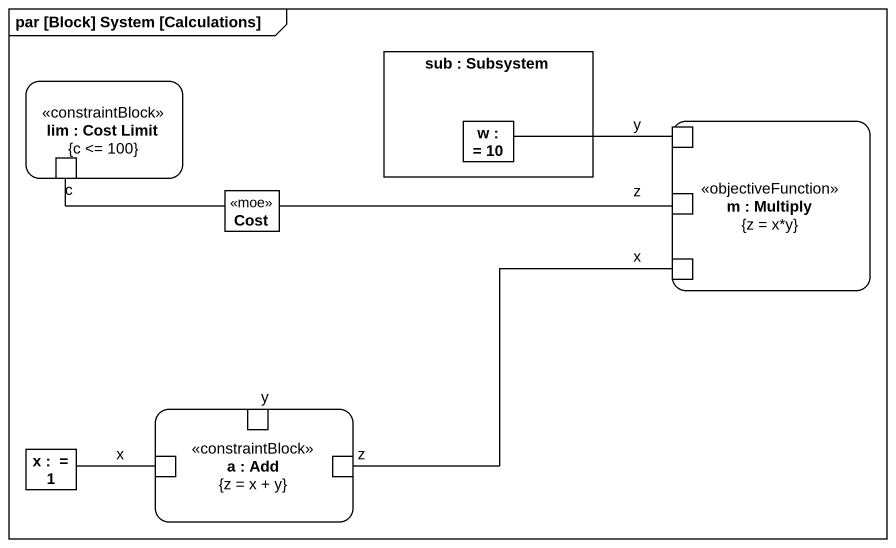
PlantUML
@startuml
mainframe par [Block] System [Calculations]
rectangle "sub : Subsystem" as sub {
  rectangle "w :  = 10" as w
}
rectangle "lim : Cost Limit\n{c <= 100}" as lim <<constraintBlock>> {
  port c
}
rectangle "m : Multiply\n{z = x*y}" as m <<objectiveFunction>> {
  port y
  port z
  port "x" as x_
}
rectangle Cost <<moe>>
rectangle "x :  = 1" as x__2
rectangle "a : Add\n{z = x + y}" as a <<constraintBlock>> {
  port "x" as x__3
  port "y" as y_2
  port "z" as z_2
}
w -right- y
c -right- Cost
Cost -right- z
x__2 -right- x__3
z_2 -right- x_
@enduml
